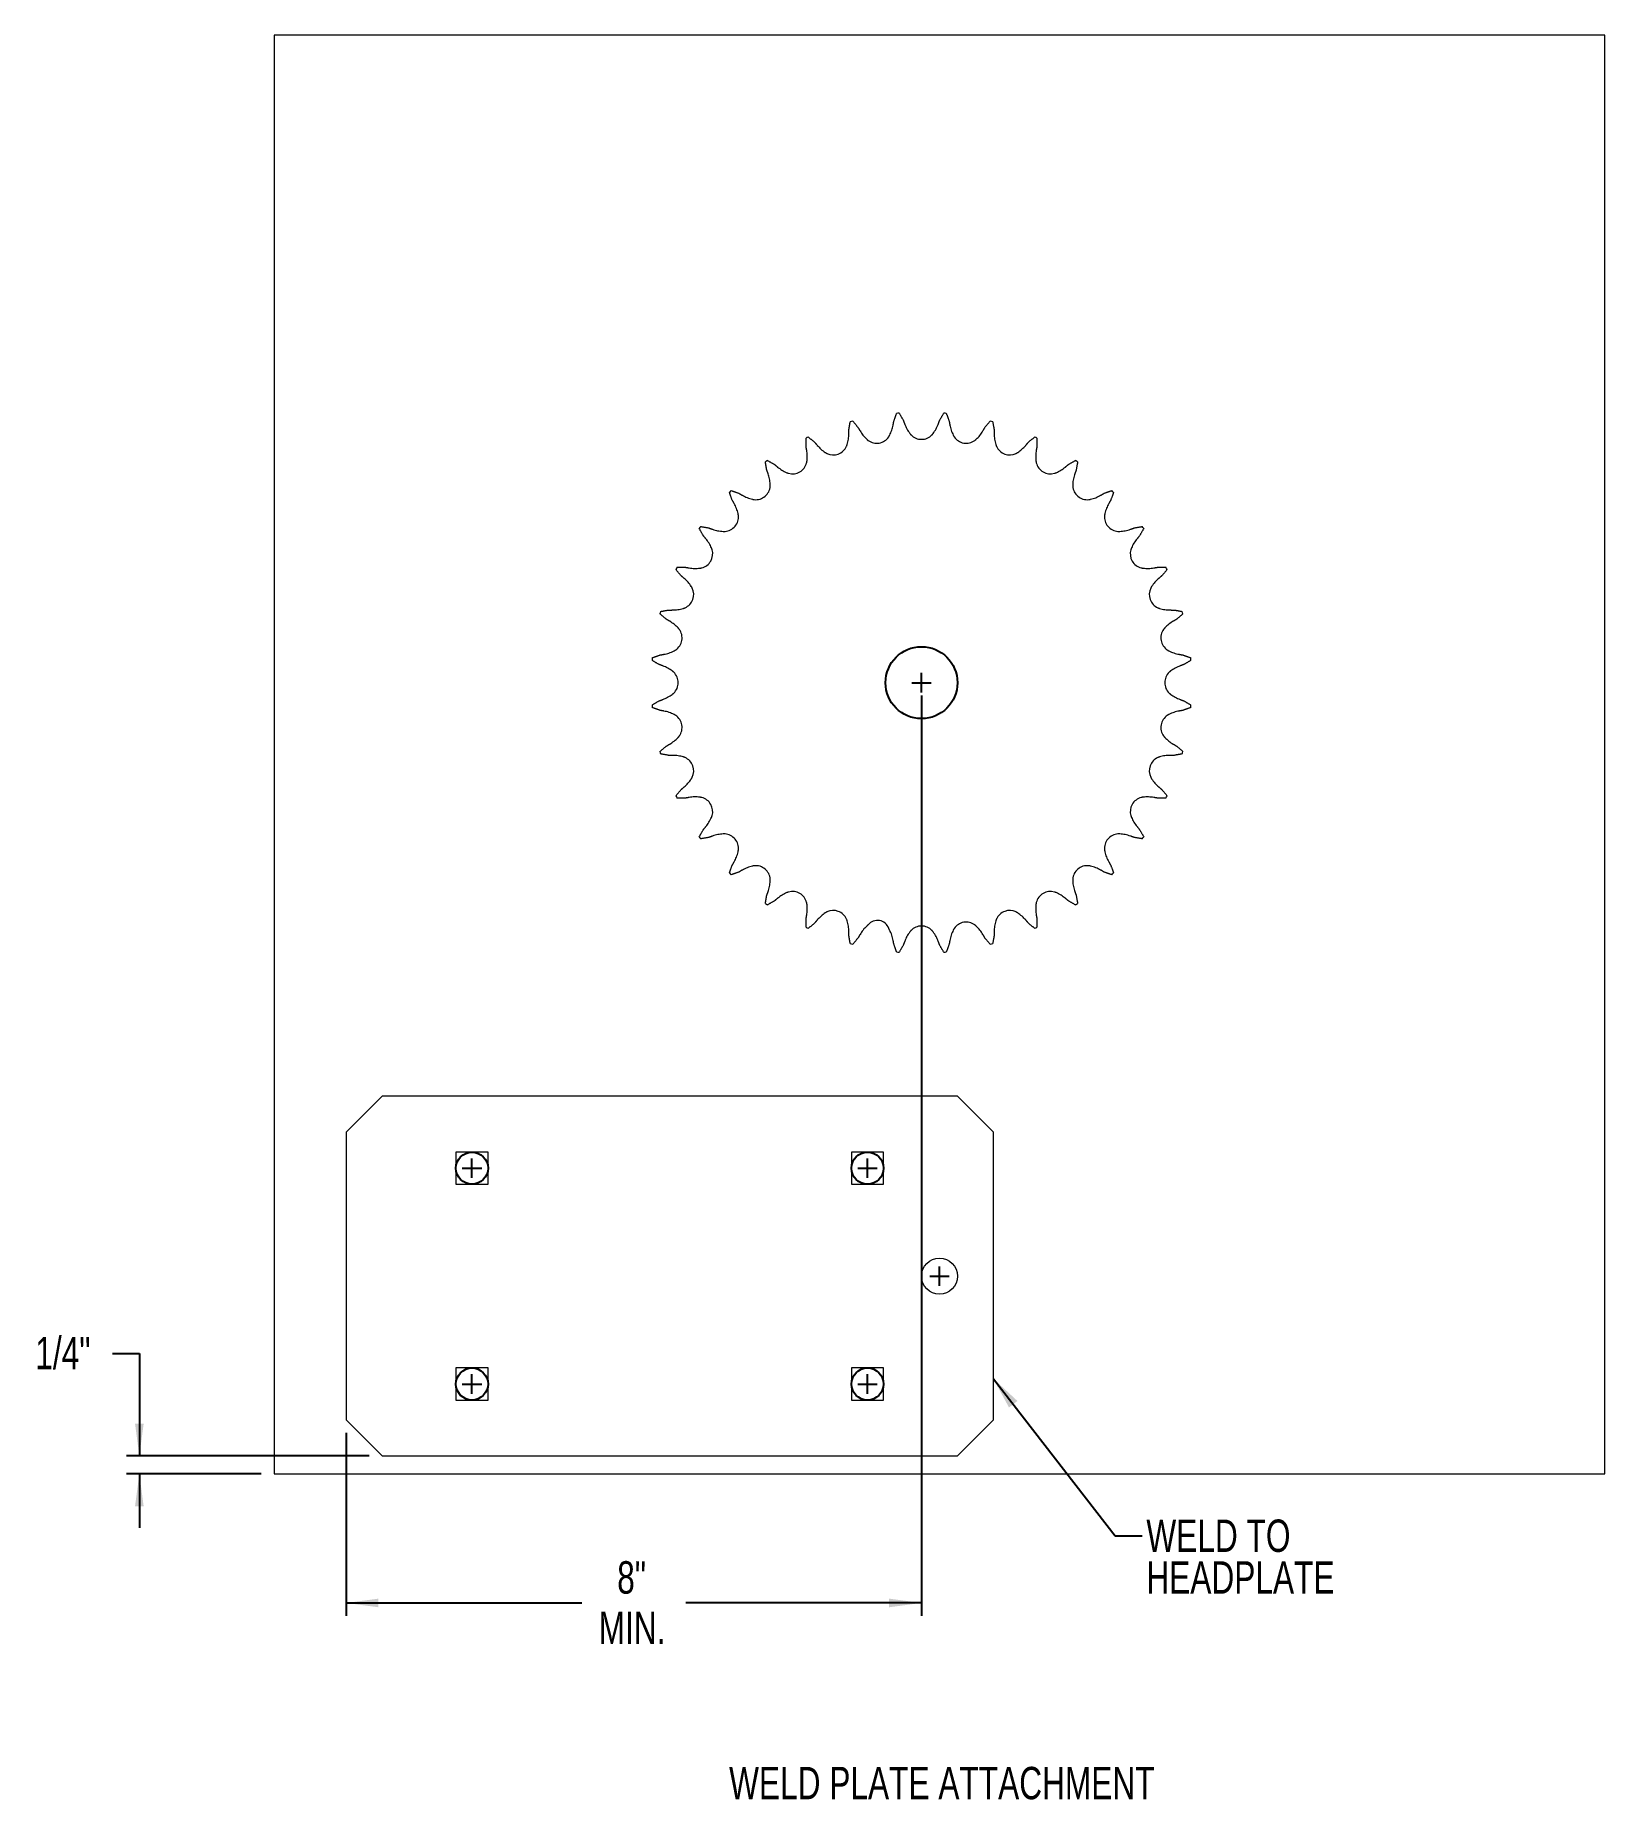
# Model space of a CAD drawing. Header units: inches. Extents: x 25.33 to 32.61, y 8.75 to 16.92.
import ezdxf

# ---------------------------------------------------------------- set-up
doc = ezdxf.new("R2010")
doc.units = ezdxf.units.IN
doc.header["$MEASUREMENT"] = 0
doc.layers.add('DIM', color=1, linetype='Continuous')
doc.styles.add('SLDTEXTSTYLE0', font='ARIAL.TTF', dxfattribs={"width": 0.7})
doc.styles.get("Standard").update_dxf_attribs({"font": 'ARIAL.TTF'})
doc.dimstyles.new('SLDDIMSTYLE0', dxfattribs={"dimtxt": 0.15, "dimasz": 0.15, "dimexe": 0, "dimexo": 0.0625, "dimgap": 0.0375, "dimtad": 0, "dimtih": 1, "dimtoh": 1, "dimdec": 3, "dimlfac": 3, "dimrnd": 1e-09, "dimzin": 12, "dimdsep": 46, "dimtxsty": 'SLDTEXTSTYLE0', "dimsah": 1, "dimcen": 0.09, "dimadec": 0, "dimazin": 0, "dimtfac": 1, "dimtdec": 3, "dimtofl": 0, "dimtmove": 0, "dimatfit": 3, "dimfxl": 0, "dimtolj": 1, "dimtzin": 12, "dimarcsym": 0})
doc.dimstyles.new('SLDDIMSTYLE1', dxfattribs={"dimtxt": 0.15, "dimasz": 0.15, "dimexe": 0, "dimexo": 0.0625, "dimgap": 0.0375, "dimtad": 0, "dimtih": 1, "dimtoh": 1, "dimdec": 0, "dimrnd": 1e-09, "dimzin": 0, "dimdsep": 46, "dimtxsty": 'Standard', "dimsah": 1, "dimcen": 0.09, "dimadec": 0, "dimazin": 0, "dimtfac": 1, "dimtdec": 0, "dimtofl": 0, "dimtmove": 0, "dimatfit": 3, "dimfxl": 0, "dimtolj": 1, "dimtzin": 0, "dimarcsym": 0})
doc.dimstyles.new('SLDDIMSTYLE2', dxfattribs={"dimtxt": 0.15, "dimasz": 0.15, "dimexe": 0, "dimexo": 0.0625, "dimgap": 0.0375, "dimtad": 0, "dimtih": 1, "dimtoh": 1, "dimdec": 3, "dimlfac": 3, "dimrnd": 1e-09, "dimzin": 12, "dimdsep": 46, "dimtxsty": 'SLDTEXTSTYLE0', "dimsah": 1, "dimcen": 0.09, "dimadec": 0, "dimazin": 0, "dimtfac": 1, "dimtdec": 3, "dimtofl": 0, "dimtmove": 0, "dimatfit": 3, "dimfxl": 0, "dimtolj": 1, "dimtzin": 12, "dimarcsym": 0})

# ---------------------------------------------------------------- blocks, each defined once
blk = doc.blocks.new('*D6')
at = {"layer": 'DIM'}
for p, q in [((29.4385, 13.8634), (29.4385, 9.5988)), ((26.7718, 10.4467), (26.7718, 9.5988)), ((26.7718, 9.6588), (27.8642, 9.6588)), ((29.4385, 9.6588), (28.346, 9.6588))]:
    blk.add_line(p, q, dxfattribs=at)
for points in [[(26.7718, 9.6588), (26.9218, 9.6388), (26.9218, 9.6788)], [(29.4385, 9.6588), (29.2885, 9.6788), (29.2885, 9.6388)]]:
    blk.add_solid(points, dxfattribs=at)
at = {"layer": 'DIM', "char_height": 0.15, "attachment_point": 1, "style": 'SLDTEXTSTYLE0'}
for s, insert in [('8"', (28.0282, 9.8522)), ('MIN.', (27.9423, 9.6189))]:
    blk.add_mtext(s, dxfattribs=dict(at, insert=insert))
blk = doc.blocks.new('*D7')
at = {"layer": 'DIM'}
for p, q in [((25.6885, 10.8153), (25.8135, 10.8153)), ((25.8135, 10.8153), (25.8135, 10.34)), ((26.8785, 10.34), (25.7535, 10.34)), ((26.3785, 10.2567), (25.7535, 10.2567)), ((25.8135, 10.2567), (25.8135, 10.0067))]:
    blk.add_line(p, q, dxfattribs=at)
for points in [[(25.8135, 10.34), (25.8335, 10.49), (25.7935, 10.49)], [(25.8135, 10.2567), (25.7935, 10.1067), (25.8335, 10.1067)]]:
    blk.add_solid(points, dxfattribs=at)
at = {"layer": 'DIM', "insert": (25.3312, 10.892), "char_height": 0.15, "attachment_point": 1, "style": 'SLDTEXTSTYLE0'}
blk.add_mtext('1/4"', dxfattribs=at)
blk = doc.blocks.new('SW_NOTE_3')
at = {"layer": 'DIM', "color": 0, "char_height": 0.15, "attachment_point": 1, "style": 'SLDTEXTSTYLE0'}
for s, insert in [('WELD TO', (0.0199, 0.0749)), ('HEADPLATE', (0.0199, -0.1184))]:
    blk.add_mtext(s, dxfattribs=dict(at, insert=insert))

msp = doc.modelspace()

# ---------------------------------------------------------------- linework, layer by layer
at = {"color": 7, "linetype": 'Continuous', "lineweight": 15}
for p, q in [((26.43845, 16.92338), (26.43845, 10.25671)), ((32.60512, 16.92338), (26.43845, 16.92338)), ((32.60512, 10.25671), (32.60512, 16.92338)), ((26.93845, 12.00671), (26.77179, 11.84005)), ((29.60512, 12.00671), (26.93845, 12.00671)), ((29.77179, 11.84005), (29.60512, 12.00671)), ((26.77179, 11.84005), (26.77179, 10.50671)), ((29.77179, 10.50671), (29.77179, 11.84005)), ((27.28079, 11.74771), (27.28079, 11.59905)), ((27.42945, 11.74771), (27.28079, 11.74771)), ((27.42945, 11.59905), (27.42945, 11.74771)), ((29.11412, 11.74771), (29.11412, 11.59905)), ((29.26279, 11.74771), (29.11412, 11.74771)), ((29.26279, 11.59905), (29.26279, 11.74771)), ((27.28079, 11.59905), (27.42945, 11.59905)), ((29.11412, 11.59905), (29.26279, 11.59905)), ((27.28079, 10.74771), (27.28079, 10.59905)), ((27.42945, 10.74771), (27.28079, 10.74771)), ((27.42945, 10.59905), (27.42945, 10.74771)), ((29.26279, 10.74771), (29.11412, 10.74771)), ((29.11412, 10.74771), (29.11412, 10.59905)), ((29.26279, 10.59905), (29.26279, 10.74771)), ((27.28079, 10.59905), (27.42945, 10.59905)), ((29.11412, 10.59905), (29.26279, 10.59905)), ((26.77179, 10.50671), (26.93845, 10.34005)), ((29.60512, 10.34005), (29.77179, 10.50671)), ((26.93845, 10.34005), (29.60512, 10.34005)), ((26.43845, 10.25671), (32.60512, 10.25671))]:
    msp.add_line(p, q, dxfattribs=at)
for centre, radius in [((29.43845, 13.92338), 0.16667), ((27.35512, 11.67338), 0.07433), ((29.18845, 11.67338), 0.07433), ((27.35512, 10.67338), 0.07433), ((29.18845, 10.67338), 0.07433)]:
    msp.add_circle(centre, radius)
msp.add_circle((29.52179, 11.17338), 0.08333, dxfattribs=at)
for centre, radius, start, end in [((29.43845, 13.92338), 1.25313, 104.730266, 105.269734), ((29.43845, 13.92338), 1.25313, 94.730266, 95.269734), ((29.43845, 13.92338), 1.25313, 84.730266, 85.269734), ((29.43845, 13.92338), 1.25313, 74.730266, 75.269734), ((29.43845, 13.92338), 1.25313, 114.730266, 115.269734), ((29.23091, 15.1004), 0.0675, 234.20994, 325.79006), ((29.43845, 15.11856), 0.0675, 224.20994, 315.79006), ((29.64599, 15.1004), 0.0675, 214.20994, 305.79006), ((29.43845, 13.92338), 1.25313, 64.730266, 65.269734), ((29.02968, 15.04648), 0.0675, 244.20994, 335.79006), ((29.84723, 15.04648), 0.0675, 204.20994, 295.79006), ((29.43845, 13.92338), 1.25313, 124.730266, 125.269734), ((28.84086, 14.95844), 0.0675, 254.20994, 345.79006), ((30.03604, 14.95844), 0.0675, 194.20994, 285.79006), ((29.43845, 13.92338), 1.25313, 54.730266, 55.269734), ((29.43845, 13.92338), 1.25313, 134.730266, 135.269734), ((28.67021, 14.83894), 0.0675, 264.20994, 355.79006), ((30.2067, 14.83894), 0.0675, 184.20994, 275.79006), ((29.43845, 13.92338), 1.25313, 44.730266, 45.269734), ((29.43845, 13.92338), 1.25313, 144.730266, 145.269734), ((28.52289, 14.69163), 0.0675, 274.20994, 5.79006), ((30.35401, 14.69163), 0.0675, 174.20994, 265.79006), ((29.43845, 13.92338), 1.25313, 34.730266, 35.269734), ((28.4034, 14.52097), 0.0675, 284.20994, 15.79006), ((30.47351, 14.52097), 0.0675, 164.20994, 255.79006), ((29.43845, 13.92338), 1.25313, 154.730266, 155.269734), ((29.43845, 13.92338), 1.25313, 24.730266, 25.269734), ((28.31535, 14.33216), 0.0675, 294.20994, 25.79006), ((30.56155, 14.33216), 0.0675, 154.20994, 245.79006), ((29.43845, 13.92338), 1.25313, 164.730266, 165.269734), ((29.43845, 13.92338), 1.25313, 14.730266, 15.269734), ((28.26143, 14.13092), 0.0675, 304.20994, 35.79006), ((30.61547, 14.13092), 0.0675, 144.20994, 235.79006), ((29.43845, 13.92338), 1.25313, 174.730266, 175.269734), ((29.43845, 13.92338), 1.25313, 4.730266, 5.269734), ((28.24327, 13.92338), 0.0675, 314.20994, 45.79006), ((30.63363, 13.92338), 0.0675, 134.20994, 225.79006), ((29.43845, 13.92338), 1.25313, 184.730266, 185.269734), ((29.43845, 13.92338), 1.25313, 354.730266, 355.269734), ((28.26143, 13.71584), 0.0675, 324.20994, 55.79006), ((30.61547, 13.71584), 0.0675, 124.20994, 215.79006), ((29.43845, 13.92338), 1.25313, 194.730266, 195.269734), ((28.31535, 13.51461), 0.0675, 334.20994, 65.79006), ((30.56155, 13.51461), 0.0675, 114.20994, 205.79006), ((29.43845, 13.92338), 1.25313, 344.730266, 345.269734), ((29.43845, 13.92338), 1.25313, 204.730266, 205.269734), ((28.4034, 13.32579), 0.0675, 344.20994, 75.79006), ((30.47351, 13.32579), 0.0675, 104.20994, 195.79006), ((29.43845, 13.92338), 1.25313, 334.730266, 335.269734), ((29.43845, 13.92338), 1.25313, 214.730266, 215.269734), ((28.52289, 13.15513), 0.0675, 354.20994, 85.79006), ((30.35401, 13.15513), 0.0675, 94.20994, 185.79006), ((29.43845, 13.92338), 1.25313, 324.730266, 325.269734), ((29.43845, 13.92338), 1.25313, 224.730266, 225.269734), ((28.67021, 13.00782), 0.0675, 4.20994, 95.79006), ((30.2067, 13.00782), 0.0675, 84.20994, 175.79006), ((29.43845, 13.92338), 1.25313, 314.730266, 315.269734), ((28.84086, 12.88833), 0.0675, 14.20994, 105.79006), ((30.03604, 12.88833), 0.0675, 74.20994, 165.79006), ((29.43845, 13.92338), 1.25313, 234.730266, 235.269734), ((29.02968, 12.80028), 0.0675, 24.20994, 115.79006), ((29.84723, 12.80028), 0.0675, 64.20994, 155.79006), ((29.43845, 13.92338), 1.25313, 304.730266, 305.269734), ((29.43845, 13.92338), 1.25313, 244.730266, 245.269734), ((29.23449, 12.76666), 0.05514, 18.664968, 141.33502), ((29.43845, 12.7282), 0.0675, 44.20994, 135.79006), ((29.64599, 12.74636), 0.0675, 54.20994, 145.79006), ((29.43845, 13.92338), 1.25313, 294.730266, 295.269734), ((29.43845, 13.92338), 1.25313, 254.730266, 255.269734), ((29.43845, 13.92338), 1.25313, 264.730266, 265.269734), ((29.43845, 13.92338), 1.25313, 274.730266, 275.269734), ((29.43845, 13.92338), 1.25313, 284.730266, 285.269734)]:
    msp.add_arc(centre, radius, start, end, dxfattribs=at)
for points in [[(29.10173, 15.09521), (29.10842, 15.13227)], [(29.11982, 15.13533), (29.14415, 15.10658)], [(29.30699, 15.11736), (29.31033, 15.13588)], [(29.31033, 15.13588), (29.32336, 15.17121)], [(29.33511, 15.17224), (29.35408, 15.13971)], [(29.35408, 15.13971), (29.36058, 15.12205)], [(29.51632, 15.12205), (29.52283, 15.13971)], [(29.52283, 15.13971), (29.54179, 15.17224)], [(29.55355, 15.17121), (29.56657, 15.13588)], [(29.56657, 15.13588), (29.56991, 15.11736)], [(29.73276, 15.10658), (29.75708, 15.13533)], [(29.76848, 15.13227), (29.77518, 15.09521)], [(28.90336, 15.01894), (28.90352, 15.0566)], [(28.91421, 15.06158), (28.94316, 15.0375)], [(29.10166, 15.0764), (29.10173, 15.09521)], [(29.14415, 15.10658), (29.15362, 15.09032)], [(29.18459, 15.0513), (29.19144, 15.04565)], [(29.28673, 15.06245), (29.29123, 15.07011)], [(29.38431, 15.07825), (29.39007, 15.07149)], [(29.48684, 15.07149), (29.4926, 15.07825)], [(29.58567, 15.07011), (29.59017, 15.06245)], [(29.68547, 15.04565), (29.69231, 15.0513)], [(29.72329, 15.09032), (29.73276, 15.10658)], [(29.77518, 15.09521), (29.77525, 15.0764)], [(29.93375, 15.0375), (29.9627, 15.06158)], [(29.97339, 15.0566), (29.97355, 15.01894)], [(28.90655, 15.0004), (28.90336, 15.01894)], [(28.94316, 15.0375), (28.95531, 15.02313)], [(28.99259, 14.99009), (29.00031, 14.9857)], [(29.09124, 15.0188), (29.09434, 15.02712)], [(29.78256, 15.02712), (29.78566, 15.0188)], [(29.8766, 14.9857), (29.88432, 14.99009)], [(29.9216, 15.02313), (29.93375, 15.0375)], [(29.97355, 15.01894), (29.97035, 15.0004)], [(28.72125, 14.90938), (28.71486, 14.94649)], [(28.72761, 14.89167), (28.72125, 14.90938)], [(28.72453, 14.95326), (28.75722, 14.93456)], [(28.75722, 14.93456), (28.77168, 14.92253)], [(28.81413, 14.89646), (28.8225, 14.89348)], [(28.9063, 14.94187), (28.90791, 14.9506)], [(29.969, 14.9506), (29.97061, 14.94187)], [(30.05441, 14.89348), (30.06278, 14.89646)], [(30.10523, 14.92253), (30.11969, 14.93456)], [(30.11969, 14.93456), (30.15238, 14.95326)], [(30.15566, 14.90938), (30.14929, 14.89167)], [(30.16204, 14.94649), (30.15566, 14.90938)], [(28.56093, 14.76986), (28.54819, 14.8053)], [(28.55654, 14.81364), (28.59198, 14.80091)], [(28.59198, 14.80091), (28.60831, 14.79156)], [(28.73752, 14.83399), (28.73759, 14.84287)], [(30.13931, 14.84287), (30.13938, 14.83399)], [(30.2686, 14.79156), (30.28493, 14.80091)], [(30.28493, 14.80091), (30.32037, 14.81364)], [(30.32871, 14.8053), (30.31598, 14.76986)], [(28.57027, 14.75353), (28.56093, 14.76986)], [(28.65464, 14.77326), (28.6634, 14.77178)], [(30.21351, 14.77178), (30.22227, 14.77326)], [(30.31598, 14.76986), (30.30663, 14.75353)], [(28.42727, 14.60462), (28.40858, 14.63731)], [(28.41534, 14.64697), (28.45246, 14.64059)], [(28.45246, 14.64059), (28.47016, 14.63422)], [(28.59005, 14.69844), (28.58857, 14.70719)], [(30.28833, 14.70719), (30.28686, 14.69844)], [(30.40674, 14.63422), (30.42445, 14.64059)], [(30.42445, 14.64059), (30.46156, 14.64697)], [(30.46833, 14.63731), (30.44964, 14.60462)], [(28.43931, 14.59016), (28.42727, 14.60462)], [(28.51897, 14.62424), (28.52785, 14.62431)], [(30.34906, 14.62431), (30.35794, 14.62424)], [(30.44964, 14.60462), (30.4376, 14.59016)], [(28.46835, 14.53934), (28.46538, 14.54771)], [(30.41153, 14.54771), (30.40855, 14.53934)], [(28.32434, 14.41868), (28.30025, 14.44762)], [(28.30524, 14.45832), (28.34289, 14.45847)], [(28.3387, 14.40653), (28.32434, 14.41868)], [(28.34289, 14.45847), (28.36144, 14.45528)], [(28.41123, 14.45393), (28.41997, 14.45554)], [(30.45694, 14.45554), (30.46567, 14.45393)], [(30.51547, 14.45528), (30.53401, 14.45847)], [(30.53401, 14.45847), (30.57167, 14.45832)], [(30.55257, 14.41868), (30.5382, 14.40653)], [(30.57666, 14.44762), (30.55257, 14.41868)], [(28.37613, 14.36152), (28.37175, 14.36925)], [(30.50516, 14.36925), (30.50078, 14.36152)], [(28.25525, 14.21769), (28.22651, 14.24201)], [(28.22956, 14.25341), (28.26662, 14.2601)], [(28.26662, 14.2601), (28.28544, 14.26018)], [(28.33471, 14.26749), (28.34303, 14.27059)], [(30.53387, 14.27059), (30.54219, 14.26749)], [(30.59147, 14.26018), (30.61029, 14.2601)], [(30.61029, 14.2601), (30.64734, 14.25341)], [(30.6504, 14.24201), (30.62165, 14.21769)], [(28.27151, 14.20822), (28.25525, 14.21769)], [(28.31619, 14.1704), (28.31053, 14.17724)], [(30.56638, 14.17724), (30.56072, 14.1704)], [(30.62165, 14.21769), (30.60539, 14.20822)], [(28.29173, 14.0706), (28.29938, 14.0751)], [(30.57752, 14.0751), (30.58518, 14.0706)], [(28.22212, 14.00776), (28.18959, 14.02672)], [(28.19062, 14.03847), (28.22595, 14.0515)], [(28.23978, 14.00125), (28.22212, 14.00776)], [(28.22595, 14.0515), (28.24447, 14.05484)], [(30.63244, 14.05484), (30.65095, 14.0515)], [(30.65478, 14.00776), (30.63713, 14.00125)], [(30.65095, 14.0515), (30.68629, 14.03847)], [(30.68732, 14.02672), (30.65478, 14.00776)], [(28.29034, 13.97176), (28.28358, 13.97752)], [(30.59332, 13.97752), (30.58656, 13.97176)], [(28.18959, 13.82004), (28.22212, 13.83901)], [(28.22212, 13.83901), (28.23978, 13.84551)], [(28.28358, 13.86924), (28.29034, 13.875)], [(30.58656, 13.875), (30.59332, 13.86924)], [(30.63713, 13.84551), (30.65478, 13.83901)], [(30.65478, 13.83901), (30.68732, 13.82004)], [(28.22595, 13.79526), (28.19062, 13.80829)], [(28.24447, 13.79192), (28.22595, 13.79526)], [(28.29938, 13.77166), (28.29173, 13.77616)], [(30.58518, 13.77616), (30.57752, 13.77166)], [(30.65095, 13.79526), (30.63244, 13.79192)], [(30.68629, 13.80829), (30.65095, 13.79526)], [(28.31053, 13.66952), (28.31619, 13.67637)], [(30.56072, 13.67637), (30.56638, 13.66952)], [(28.22651, 13.60475), (28.25525, 13.62907)], [(28.26662, 13.58666), (28.22956, 13.59335)], [(28.25525, 13.62907), (28.27151, 13.63855)], [(28.28544, 13.58659), (28.26662, 13.58666)], [(28.34303, 13.57617), (28.33471, 13.57927)], [(30.54219, 13.57927), (30.53387, 13.57617)], [(30.61029, 13.58666), (30.59147, 13.58659)], [(30.60539, 13.63855), (30.62165, 13.62907)], [(30.64734, 13.59335), (30.61029, 13.58666)], [(30.62165, 13.62907), (30.6504, 13.60475)], [(28.30025, 13.39914), (28.32434, 13.42809)], [(28.32434, 13.42809), (28.3387, 13.44024)], [(28.37175, 13.47751), (28.37613, 13.48524)], [(30.50078, 13.48524), (30.50516, 13.47751)], [(30.5382, 13.44024), (30.55257, 13.42809)], [(30.55257, 13.42809), (30.57666, 13.39914)], [(28.34289, 13.38829), (28.30524, 13.38844)], [(28.36144, 13.39148), (28.34289, 13.38829)], [(28.41997, 13.39123), (28.41123, 13.39284)], [(30.46567, 13.39284), (30.45694, 13.39123)], [(30.53401, 13.38829), (30.51547, 13.39148)], [(30.57167, 13.38844), (30.53401, 13.38829)], [(28.42727, 13.24215), (28.43931, 13.25661)], [(28.46538, 13.29906), (28.46835, 13.30742)], [(30.40855, 13.30742), (30.41153, 13.29906)], [(30.4376, 13.25661), (30.44964, 13.24215)], [(28.40858, 13.20946), (28.42727, 13.24215)], [(28.45246, 13.20617), (28.41534, 13.19979)], [(28.47016, 13.21254), (28.45246, 13.20617)], [(28.52785, 13.22245), (28.51897, 13.22252)], [(30.35794, 13.22252), (30.34906, 13.22245)], [(30.42445, 13.20617), (30.40674, 13.21254)], [(30.46156, 13.19979), (30.42445, 13.20617)], [(30.44964, 13.24215), (30.46833, 13.20946)], [(28.56093, 13.0769), (28.57027, 13.09324)], [(28.58857, 13.13957), (28.59005, 13.14833)], [(30.28686, 13.14833), (30.28833, 13.13957)], [(30.30663, 13.09324), (30.31598, 13.0769)], [(28.54819, 13.04147), (28.56093, 13.0769)], [(28.59198, 13.04585), (28.55654, 13.03312)], [(28.60831, 13.0552), (28.59198, 13.04585)], [(28.6634, 13.07498), (28.65464, 13.0735)], [(28.73759, 13.0039), (28.73752, 13.01278)], [(30.13938, 13.01278), (30.13931, 13.0039)], [(30.22227, 13.0735), (30.21351, 13.07498)], [(30.28493, 13.04585), (30.2686, 13.0552)], [(30.32037, 13.03312), (30.28493, 13.04585)], [(30.31598, 13.0769), (30.32871, 13.04147)], [(28.71486, 12.90027), (28.72125, 12.93738)], [(28.72125, 12.93738), (28.72761, 12.95509)], [(28.77168, 12.92424), (28.75722, 12.9122)], [(28.8225, 12.95328), (28.81413, 12.95031)], [(30.06278, 12.95031), (30.05441, 12.95328)], [(30.11969, 12.9122), (30.10523, 12.92424)], [(30.14929, 12.95509), (30.15566, 12.93738)], [(30.15566, 12.93738), (30.16204, 12.90027)], [(28.75722, 12.9122), (28.72453, 12.8935)], [(28.90336, 12.82782), (28.90655, 12.84636)], [(28.90791, 12.89616), (28.9063, 12.9049)], [(29.00031, 12.86106), (28.99259, 12.85668)], [(29.88432, 12.85668), (29.8766, 12.86106)], [(29.97061, 12.9049), (29.969, 12.89616)], [(29.97035, 12.84636), (29.97355, 12.82782)], [(30.15238, 12.8935), (30.11969, 12.9122)], [(28.90352, 12.79016), (28.90336, 12.82782)], [(28.94316, 12.80926), (28.91421, 12.78518)], [(28.95531, 12.82363), (28.94316, 12.80926)], [(29.09434, 12.81964), (29.09124, 12.82796)], [(29.10173, 12.75155), (29.10166, 12.77036)], [(29.15362, 12.75644), (29.14415, 12.74018)], [(29.19144, 12.80111), (29.18459, 12.79546)], [(29.29123, 12.77665), (29.28673, 12.78431)], [(29.39007, 12.77527), (29.38431, 12.76851)], [(29.4926, 12.76851), (29.48684, 12.77527)], [(29.59017, 12.78431), (29.58567, 12.77665)], [(29.69231, 12.79546), (29.68547, 12.80111)], [(29.73276, 12.74018), (29.72329, 12.75644)], [(29.77525, 12.77036), (29.77518, 12.75155)], [(29.78566, 12.82796), (29.78256, 12.81964)], [(29.93375, 12.80926), (29.9216, 12.82363)], [(29.9627, 12.78518), (29.93375, 12.80926)], [(29.97355, 12.82782), (29.97339, 12.79016)], [(29.10842, 12.71449), (29.10173, 12.75155)], [(29.14415, 12.74018), (29.11982, 12.71144)], [(29.31033, 12.71088), (29.30699, 12.7294)], [(29.32336, 12.67555), (29.31033, 12.71088)], [(29.35408, 12.70705), (29.33511, 12.67452)], [(29.36058, 12.72471), (29.35408, 12.70705)], [(29.52283, 12.70705), (29.51632, 12.72471)], [(29.54179, 12.67452), (29.52283, 12.70705)], [(29.56657, 12.71088), (29.55355, 12.67555)], [(29.56991, 12.7294), (29.56657, 12.71088)], [(29.75708, 12.71144), (29.73276, 12.74018)], [(29.77518, 12.75155), (29.76848, 12.71449)]]:
    msp.add_open_spline(points, degree=1, dxfattribs=at)
for points, knots in [([(29.09434, 15.02712), (29.09643, 15.03516), (29.10067, 15.05147), (29.10133, 15.068), (29.10166, 15.0764)], [0, 0, 0, 0, 0.4924398, 1, 1, 1, 1]), ([(29.15362, 15.09032), (29.15796, 15.08343), (29.16677, 15.06943), (29.17859, 15.05741), (29.18459, 15.0513)], [0, 0, 0, 0, 0.49222678, 1, 1, 1, 1]), ([(29.29123, 15.07011), (29.29468, 15.07766), (29.30169, 15.09299), (29.30521, 15.10916), (29.30699, 15.11736)], [0, 0, 0, 0, 0.4924393, 1, 1, 1, 1]), ([(29.36058, 15.12205), (29.36366, 15.11451), (29.36991, 15.0992), (29.37946, 15.08531), (29.38431, 15.07825)], [0, 0, 0, 0, 0.4922273, 1, 1, 1, 1]), ([(29.4926, 15.07825), (29.49731, 15.08509), (29.50687, 15.09896), (29.51314, 15.11428), (29.51632, 15.12205)], [0, 0, 0, 0, 0.4924381, 1, 1, 1, 1]), ([(29.56991, 15.11736), (29.57163, 15.10941), (29.57513, 15.09324), (29.58212, 15.0779), (29.58567, 15.07011)], [0, 0, 0, 0, 0.4922261, 1, 1, 1, 1]), ([(29.69231, 15.0513), (29.69814, 15.05722), (29.70997, 15.06922), (29.7188, 15.08322), (29.72329, 15.09032)], [0, 0, 0, 0, 0.4924395, 1, 1, 1, 1]), ([(29.77525, 15.0764), (29.77556, 15.06826), (29.7762, 15.05173), (29.78042, 15.03541), (29.78256, 15.02712)], [0, 0, 0, 0, 0.4922273, 1, 1, 1, 1]), ([(28.90791, 14.9506), (28.90857, 14.95887), (28.90991, 14.97568), (28.90769, 14.99207), (28.90655, 15.0004)], [0, 0, 0, 0, 0.4924395, 1, 1, 1, 1]), ([(28.95531, 15.02313), (28.96078, 15.0171), (28.97189, 15.00484), (28.98562, 14.99506), (28.99259, 14.99009)], [0, 0, 0, 0, 0.4922276, 1, 1, 1, 1]), ([(29.88432, 14.99009), (29.89108, 14.9949), (29.90482, 15.00467), (29.91595, 15.01691), (29.9216, 15.02313)], [0, 0, 0, 0, 0.4924387, 1, 1, 1, 1]), ([(29.97035, 15.0004), (29.96925, 14.99233), (29.967, 14.97594), (29.96833, 14.95913), (29.969, 14.9506)], [0, 0, 0, 0, 0.492228, 1, 1, 1, 1]), ([(28.73759, 14.84287), (28.73681, 14.85113), (28.73521, 14.86791), (28.73017, 14.88367), (28.72761, 14.89167)], [0, 0, 0, 0, 0.4924394, 1, 1, 1, 1]), ([(28.77168, 14.92253), (28.77811, 14.91754), (28.79118, 14.9074), (28.8064, 14.90014), (28.81413, 14.89646)], [0, 0, 0, 0, 0.4922277, 1, 1, 1, 1]), ([(30.06278, 14.89646), (30.07027, 14.90002), (30.0855, 14.90726), (30.09858, 14.91739), (30.10523, 14.92253)], [0, 0, 0, 0, 0.49244, 1, 1, 1, 1]), ([(30.14929, 14.89167), (30.1468, 14.88392), (30.14175, 14.86817), (30.14013, 14.85139), (30.13931, 14.84287)], [0, 0, 0, 0, 0.4922262, 1, 1, 1, 1]), ([(28.58857, 14.70719), (28.58637, 14.71519), (28.58188, 14.73144), (28.57418, 14.74609), (28.57027, 14.75353)], [0, 0, 0, 0, 0.4924392, 1, 1, 1, 1]), ([(28.60831, 14.79156), (28.61551, 14.78776), (28.63015, 14.78005), (28.64639, 14.77555), (28.65464, 14.77326)], [0, 0, 0, 0, 0.4922272, 1, 1, 1, 1]), ([(30.22227, 14.77326), (30.23027, 14.77547), (30.24651, 14.77995), (30.26116, 14.78765), (30.2686, 14.79156)], [0, 0, 0, 0, 0.4924392, 1, 1, 1, 1]), ([(30.30663, 14.75353), (30.30284, 14.74632), (30.29512, 14.73169), (30.29062, 14.71544), (30.28833, 14.70719)], [0, 0, 0, 0, 0.4922272, 1, 1, 1, 1]), ([(28.46538, 14.54771), (28.46181, 14.5552), (28.45458, 14.57042), (28.44445, 14.58351), (28.43931, 14.59016)], [0, 0, 0, 0, 0.49244, 1, 1, 1, 1]), ([(28.47016, 14.63422), (28.47792, 14.63173), (28.49367, 14.62667), (28.51045, 14.62506), (28.51897, 14.62424)], [0, 0, 0, 0, 0.4922262, 1, 1, 1, 1]), ([(30.35794, 14.62424), (30.3662, 14.62503), (30.38298, 14.62662), (30.39874, 14.63166), (30.40674, 14.63422)], [0, 0, 0, 0, 0.4924394, 1, 1, 1, 1]), ([(30.4376, 14.59016), (30.43261, 14.58372), (30.42247, 14.57065), (30.41521, 14.55543), (30.41153, 14.54771)], [0, 0, 0, 0, 0.4922277, 1, 1, 1, 1]), ([(28.37175, 14.36925), (28.36694, 14.37601), (28.35717, 14.38975), (28.34492, 14.40088), (28.3387, 14.40653)], [0, 0, 0, 0, 0.4924387, 1, 1, 1, 1]), ([(28.36144, 14.45528), (28.3695, 14.45417), (28.38589, 14.45193), (28.4027, 14.45325), (28.41123, 14.45393)], [0, 0, 0, 0, 0.492228, 1, 1, 1, 1]), ([(30.46567, 14.45393), (30.47395, 14.45326), (30.49075, 14.45192), (30.50715, 14.45415), (30.51547, 14.45528)], [0, 0, 0, 0, 0.4924395, 1, 1, 1, 1]), ([(30.5382, 14.40653), (30.53217, 14.40106), (30.51992, 14.38994), (30.51013, 14.37622), (30.50516, 14.36925)], [0, 0, 0, 0, 0.4922276, 1, 1, 1, 1]), ([(28.28544, 14.26018), (28.29357, 14.26049), (28.3101, 14.26112), (28.32642, 14.26535), (28.33471, 14.26749)], [0, 0, 0, 0, 0.4922273, 1, 1, 1, 1]), ([(30.54219, 14.26749), (30.55023, 14.2654), (30.56654, 14.26116), (30.58308, 14.26051), (30.59147, 14.26018)], [0, 0, 0, 0, 0.4924398, 1, 1, 1, 1]), ([(28.31053, 14.17724), (28.30462, 14.18307), (28.29261, 14.1949), (28.27862, 14.20373), (28.27151, 14.20822)], [0, 0, 0, 0, 0.4924395, 1, 1, 1, 1]), ([(30.60539, 14.20822), (30.5985, 14.20388), (30.5845, 14.19506), (30.57248, 14.18324), (30.56638, 14.17724)], [0, 0, 0, 0, 0.49222678, 1, 1, 1, 1]), ([(28.24447, 14.05484), (28.25243, 14.05656), (28.2686, 14.06006), (28.28394, 14.06705), (28.29173, 14.0706)], [0, 0, 0, 0, 0.4922261, 1, 1, 1, 1]), ([(30.58518, 14.0706), (30.59273, 14.06715), (30.60806, 14.06014), (30.62423, 14.05662), (30.63244, 14.05484)], [0, 0, 0, 0, 0.4924393, 1, 1, 1, 1]), ([(28.28358, 13.97752), (28.27675, 13.98223), (28.26287, 13.9918), (28.24755, 13.99807), (28.23978, 14.00125)], [0, 0, 0, 0, 0.4924381, 1, 1, 1, 1]), ([(30.63713, 14.00125), (30.62959, 13.99817), (30.61427, 13.99192), (30.60038, 13.98237), (30.59332, 13.97752)], [0, 0, 0, 0, 0.4922273, 1, 1, 1, 1]), ([(28.23978, 13.84551), (28.24732, 13.84859), (28.26264, 13.85484), (28.27653, 13.86439), (28.28358, 13.86924)], [0, 0, 0, 0, 0.4922273, 1, 1, 1, 1]), ([(30.59332, 13.86924), (30.60016, 13.86453), (30.61404, 13.85496), (30.62935, 13.84869), (30.63713, 13.84551)], [0, 0, 0, 0, 0.4924381, 1, 1, 1, 1]), ([(28.29173, 13.77616), (28.28418, 13.77961), (28.26885, 13.78662), (28.25268, 13.79014), (28.24447, 13.79192)], [0, 0, 0, 0, 0.4924393, 1, 1, 1, 1]), ([(30.63244, 13.79192), (30.62448, 13.7902), (30.60831, 13.7867), (30.59297, 13.77971), (30.58518, 13.77616)], [0, 0, 0, 0, 0.4922261, 1, 1, 1, 1]), ([(28.27151, 13.63855), (28.2784, 13.64288), (28.2924, 13.6517), (28.30442, 13.66352), (28.31053, 13.66952)], [0, 0, 0, 0, 0.49222678, 1, 1, 1, 1]), ([(30.56638, 13.66952), (30.57229, 13.66369), (30.5843, 13.65186), (30.59829, 13.64303), (30.60539, 13.63855)], [0, 0, 0, 0, 0.4924395, 1, 1, 1, 1]), ([(28.33471, 13.57927), (28.32668, 13.58136), (28.31037, 13.5856), (28.29383, 13.58625), (28.28544, 13.58659)], [0, 0, 0, 0, 0.4924398, 1, 1, 1, 1]), ([(30.59147, 13.58659), (30.58333, 13.58627), (30.5668, 13.58564), (30.55048, 13.58141), (30.54219, 13.57927)], [0, 0, 0, 0, 0.4922273, 1, 1, 1, 1]), ([(28.3387, 13.44024), (28.34473, 13.44571), (28.35699, 13.45682), (28.36678, 13.47054), (28.37175, 13.47751)], [0, 0, 0, 0, 0.4922276, 1, 1, 1, 1]), ([(30.50516, 13.47751), (30.50997, 13.47075), (30.51974, 13.45702), (30.53199, 13.44589), (30.5382, 13.44024)], [0, 0, 0, 0, 0.4924387, 1, 1, 1, 1]), ([(28.41123, 13.39284), (28.40296, 13.3935), (28.38616, 13.39484), (28.36976, 13.39261), (28.36144, 13.39148)], [0, 0, 0, 0, 0.4924395, 1, 1, 1, 1]), ([(30.51547, 13.39148), (30.5074, 13.39259), (30.49101, 13.39483), (30.47421, 13.39351), (30.46567, 13.39284)], [0, 0, 0, 0, 0.492228, 1, 1, 1, 1]), ([(28.43931, 13.25661), (28.4443, 13.26304), (28.45444, 13.27611), (28.46169, 13.29133), (28.46538, 13.29906)], [0, 0, 0, 0, 0.4922277, 1, 1, 1, 1]), ([(30.41153, 13.29906), (30.41509, 13.29156), (30.42233, 13.27634), (30.43246, 13.26325), (30.4376, 13.25661)], [0, 0, 0, 0, 0.49244, 1, 1, 1, 1]), ([(28.51897, 13.22252), (28.51071, 13.22174), (28.49393, 13.22014), (28.47816, 13.2151), (28.47016, 13.21254)], [0, 0, 0, 0, 0.4924394, 1, 1, 1, 1]), ([(30.40674, 13.21254), (30.39899, 13.21503), (30.38324, 13.22009), (30.36646, 13.2217), (30.35794, 13.22252)], [0, 0, 0, 0, 0.4922262, 1, 1, 1, 1]), ([(28.57027, 13.09324), (28.57407, 13.10044), (28.58178, 13.11507), (28.58629, 13.13132), (28.58857, 13.13957)], [0, 0, 0, 0, 0.4922272, 1, 1, 1, 1]), ([(30.28833, 13.13957), (30.29054, 13.13157), (30.29502, 13.11532), (30.30273, 13.10067), (30.30663, 13.09324)], [0, 0, 0, 0, 0.4924392, 1, 1, 1, 1]), ([(28.65464, 13.0735), (28.64664, 13.07129), (28.63039, 13.06681), (28.61574, 13.05911), (28.60831, 13.0552)], [0, 0, 0, 0, 0.4924392, 1, 1, 1, 1]), ([(28.72761, 12.95509), (28.7301, 12.96284), (28.73516, 12.97859), (28.73677, 12.99538), (28.73759, 13.0039)], [0, 0, 0, 0, 0.4922262, 1, 1, 1, 1]), ([(30.13931, 13.0039), (30.1401, 12.99563), (30.14169, 12.97885), (30.14673, 12.96309), (30.14929, 12.95509)], [0, 0, 0, 0, 0.4924394, 1, 1, 1, 1]), ([(30.2686, 13.0552), (30.26139, 13.059), (30.24676, 13.06671), (30.23051, 13.07121), (30.22227, 13.0735)], [0, 0, 0, 0, 0.4922272, 1, 1, 1, 1]), ([(28.81413, 12.95031), (28.80663, 12.94674), (28.79141, 12.9395), (28.77832, 12.92938), (28.77168, 12.92424)], [0, 0, 0, 0, 0.49244, 1, 1, 1, 1]), ([(30.10523, 12.92424), (30.09879, 12.92923), (30.08572, 12.93937), (30.0705, 12.94662), (30.06278, 12.95031)], [0, 0, 0, 0, 0.4922277, 1, 1, 1, 1]), ([(28.90655, 12.84636), (28.90766, 12.85443), (28.9099, 12.87082), (28.90858, 12.88763), (28.90791, 12.89616)], [0, 0, 0, 0, 0.492228, 1, 1, 1, 1]), ([(28.99259, 12.85668), (28.98582, 12.85186), (28.97209, 12.84209), (28.96096, 12.82985), (28.95531, 12.82363)], [0, 0, 0, 0, 0.4924387, 1, 1, 1, 1]), ([(29.9216, 12.82363), (29.91613, 12.82966), (29.90502, 12.84192), (29.89129, 12.85171), (29.88432, 12.85668)], [0, 0, 0, 0, 0.4922276, 1, 1, 1, 1]), ([(29.969, 12.89616), (29.96834, 12.88789), (29.96699, 12.87109), (29.96922, 12.85469), (29.97035, 12.84636)], [0, 0, 0, 0, 0.4924395, 1, 1, 1, 1]), ([(29.10166, 12.77036), (29.10134, 12.7785), (29.10071, 12.79503), (29.09649, 12.81135), (29.09434, 12.81964)], [0, 0, 0, 0, 0.4922273, 1, 1, 1, 1]), ([(29.18459, 12.79546), (29.17877, 12.78954), (29.16694, 12.77754), (29.1581, 12.76354), (29.15362, 12.75644)], [0, 0, 0, 0, 0.4924395, 1, 1, 1, 1]), ([(29.30699, 12.7294), (29.30527, 12.73736), (29.30178, 12.75353), (29.29478, 12.76886), (29.29123, 12.77665)], [0, 0, 0, 0, 0.4922261, 1, 1, 1, 1]), ([(29.38431, 12.76851), (29.3796, 12.76168), (29.37003, 12.7478), (29.36376, 12.73248), (29.36058, 12.72471)], [0, 0, 0, 0, 0.4924381, 1, 1, 1, 1]), ([(29.51632, 12.72471), (29.51325, 12.73225), (29.507, 12.74756), (29.49745, 12.76146), (29.4926, 12.76851)], [0, 0, 0, 0, 0.4922273, 1, 1, 1, 1]), ([(29.58567, 12.77665), (29.58222, 12.76911), (29.57521, 12.75378), (29.5717, 12.7376), (29.56991, 12.7294)], [0, 0, 0, 0, 0.4924393, 1, 1, 1, 1]), ([(29.72329, 12.75644), (29.71895, 12.76333), (29.71013, 12.77733), (29.69832, 12.78935), (29.69231, 12.79546)], [0, 0, 0, 0, 0.49222678, 1, 1, 1, 1]), ([(29.78256, 12.81964), (29.78048, 12.81161), (29.77623, 12.79529), (29.77558, 12.77876), (29.77525, 12.77036)], [0, 0, 0, 0, 0.4924398, 1, 1, 1, 1])]:
    msp.add_open_spline(points, degree=3, knots=knots, dxfattribs=at)
at = {"layer": 'DIM'}
for p, q in [((29.39345, 13.92338), (29.48345, 13.92338)), ((29.43845, 13.87838), (29.43845, 13.96838)), ((27.35512, 11.62838), (27.35512, 11.71838)), ((29.18845, 11.62838), (29.18845, 11.71838)), ((27.31012, 11.67338), (27.40012, 11.67338)), ((29.14345, 11.67338), (29.23345, 11.67338)), ((29.52179, 11.12838), (29.52179, 11.21838)), ((29.47679, 11.17338), (29.56679, 11.17338)), ((27.35512, 10.62838), (27.35512, 10.71838)), ((29.18845, 10.62838), (29.18845, 10.71838)), ((27.31012, 10.67338), (27.40012, 10.67338)), ((29.14345, 10.67338), (29.23345, 10.67338))]:
    msp.add_line(p, q, dxfattribs=at)

# ---------------------------------------------------------------- block references
msp.add_blockref('SW_NOTE_3', (30.46076, 9.97046), dxfattribs=at)

# ---------------------------------------------------------------- texts
at = {"layer": 'DIM', "insert": (28.54677, 8.89917), "char_height": 0.15, "attachment_point": 1, "style": 'SLDTEXTSTYLE0'}
msp.add_mtext('WELD PLATE ATTACHMENT', dxfattribs=at)

# ---------------------------------------------------------------- dimensions: what is measured, and where the dimension line sits
at = {"layer": 'DIM'}
dim = msp.add_linear_dim(base=(29.43845, 9.65882), p1=(26.77179, 10.50671), p2=(29.43845, 13.92338), text='<>\\PMIN.', dimstyle='SLDDIMSTYLE0', dxfattribs=at)
dim.commit()
dim.dimension.update_dxf_attribs({"geometry": '*D6', "text_midpoint": (28.10512, 9.65882)})
dim = msp.add_linear_dim(base=(25.81345, 10.25671), p1=(26.93845, 10.34005), p2=(26.43845, 10.25671), angle=90, dimstyle='SLDDIMSTYLE2', dxfattribs=at)
dim.commit()
dim.dimension.update_dxf_attribs({"geometry": '*D7', "text_midpoint": (25.81345, 10.8153)})

# ---------------------------------------------------------------- leaders
msp.add_leader([(29.77179, 10.69813), (30.33576, 9.97046), (30.46076, 9.97046)], dimstyle='SLDDIMSTYLE1', override={"dimscale": 1, "dimgap": 0.0375, "dimtad": 0, "dimclrd": 0}, dxfattribs=at)

doc.saveas('drawing.dxf')
